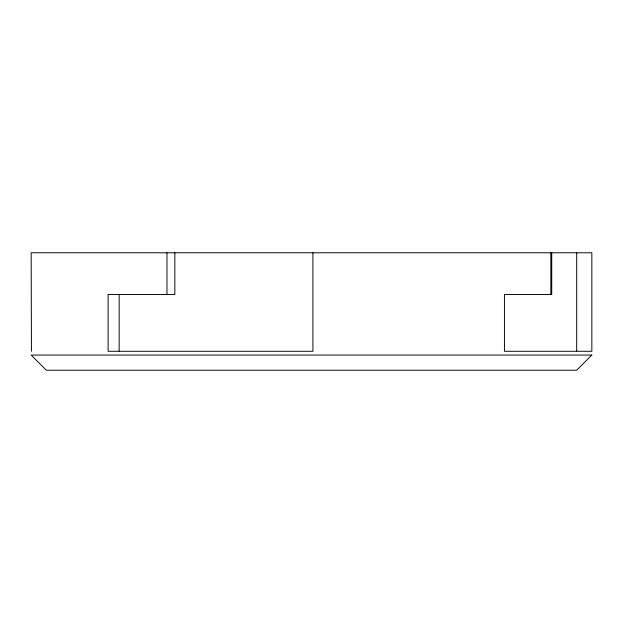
<?xml version="1.0" encoding="UTF-8"?>
<svg xmlns="http://www.w3.org/2000/svg" width="623" height="623" viewBox="0 0 623 623"><rect width="100%" height="100%" fill="white"/><g stroke="black" fill="none" stroke-linecap="round" stroke-linejoin="round"><path stroke-width="0.93" d="M31.438 351.286L31.158 252.782L591.842 252.782L591.842 351.286L504.443 351.286L504.443 294.461L551.729 294.461L551.729 252.782M576.688 252.782L576.688 351.286M550.818 252.782L550.818 294.461M312.917 252.782L312.917 351.286L108.106 351.286L108.106 294.461L174.861 294.461L174.861 252.782M166.98 252.782L166.98 294.461M119.157 294.461L119.157 351.286M591.85 355.063L576.688 370.218L46.304 370.218L31.15 355.063L591.842 355.063"/></g></svg>
